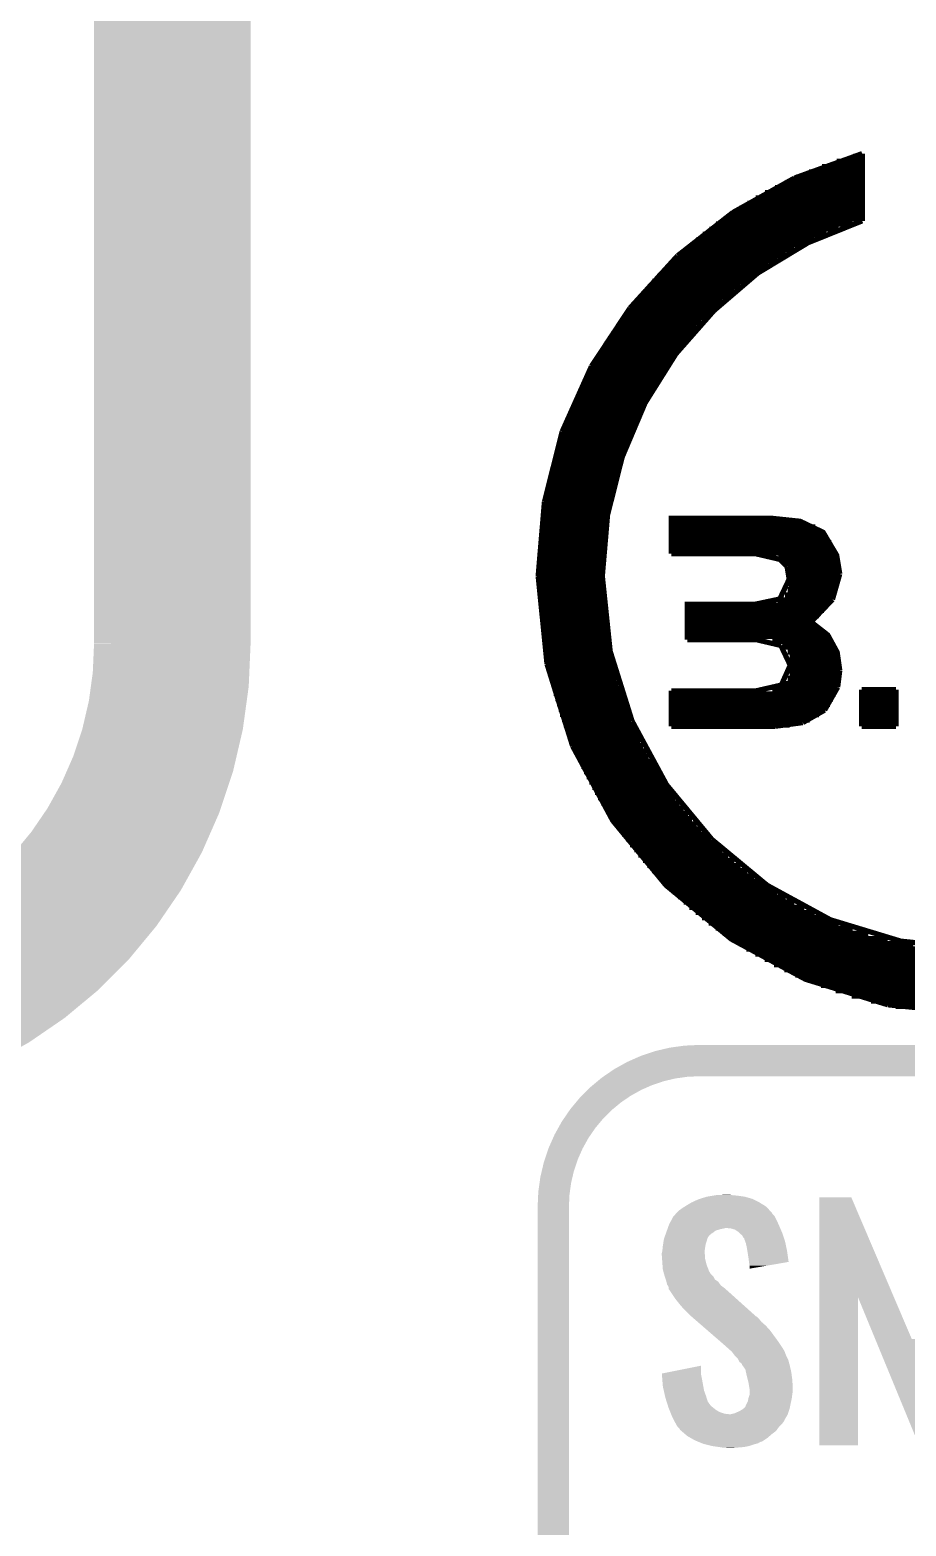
# Model space of a CAD drawing. Extents: x -1.3 to 24.2, y -3.9 to 39.2.
# Drawn here: x 16.3 to 20.56, y 16.78 to 24.07 of the extents above; entities that cross this region are included whole.
import ezdxf

# ---------------------------------------------------------------- set-up
doc = ezdxf.new("R2010")
doc.units = 0
doc.layers.add('6DOF_IMU_14_CLICK_V100_GTO', color=14, linetype='CONTINUOUS')

msp = doc.modelspace()

# ---------------------------------------------------------------- linework, layer by layer
at = {"layer": '6DOF_IMU_14_CLICK_V100_GTO'}
for points, const_width in [([(16.9926, 21.082), (16.9926, 35.1536)], 0.762), ([(20.02028, 23.34768), (20.35048, 23.46706)], 0.0254), ([(20.3073, 23.45436), (20.35048, 23.45436)], 0.0254), ([(20.35048, 23.1394), (20.35048, 23.46706)], 0.0254), ([(20.0914, 23.37816), (20.35048, 23.37816)], 0.0254), ([(20.1549, 23.40356), (20.35048, 23.40356)], 0.0254), ([(20.22602, 23.42896), (20.35048, 23.42896)], 0.0254), ([(19.72056, 23.18004), (20.02028, 23.34768)], 0.0254), ([(19.9771, 23.32736), (20.35048, 23.32736)], 0.0254), ([(20.03044, 23.35276), (20.35048, 23.35276)], 0.0254), ([(19.83232, 23.25116), (20.35048, 23.25116)], 0.0254), ([(19.87804, 23.27656), (20.35048, 23.27656)], 0.0254), ([(19.9263, 23.30196), (20.35048, 23.30196)], 0.0254), ([(19.45132, 22.96922), (19.72056, 23.18004)], 0.0254), ([(19.71294, 23.17496), (20.35048, 23.17496)], 0.0254), ([(19.75104, 23.20036), (20.35048, 23.20036)], 0.0254), ([(19.79168, 23.22576), (20.35048, 23.22576)], 0.0254), ([(19.08556, 21.40966), (19.11096, 21.70684), (19.18208, 21.98878), (19.29384, 22.25294), (19.4437, 22.4917), (19.62912, 22.70252), (19.84248, 22.8854), (20.08632, 23.03272), (20.35048, 23.1394)], 0.0254), ([(19.60626, 23.09876), (20.23618, 23.09876)], 0.0254), ([(19.63928, 23.12416), (20.30476, 23.12416)], 0.0254), ([(19.67484, 23.14956), (20.35048, 23.14956)], 0.0254), ([(19.51228, 23.02256), (20.06854, 23.02256)], 0.0254), ([(19.54276, 23.04796), (20.11934, 23.04796)], 0.0254), ([(19.57324, 23.07336), (20.17522, 23.07336)], 0.0254), ([(19.22018, 22.71522), (19.45132, 22.96922)], 0.0254), ([(19.42846, 22.94636), (19.93646, 22.94636)], 0.0254), ([(19.4564, 22.97176), (19.9771, 22.97176)], 0.0254), ([(19.48434, 22.99716), (20.02028, 22.99716)], 0.0254), ([(19.35226, 22.87016), (19.8247, 22.87016)], 0.0254), ([(19.37766, 22.89556), (19.86026, 22.89556)], 0.0254), ([(19.40306, 22.92096), (19.89582, 22.92096)], 0.0254), ([(19.28368, 22.79396), (19.72818, 22.79396)], 0.0254), ([(19.30654, 22.81936), (19.75866, 22.81936)], 0.0254), ([(19.3294, 22.84476), (19.79168, 22.84476)], 0.0254), ([(19.24304, 22.74316), (19.66976, 22.74316)], 0.0254), ([(19.26336, 22.76856), (19.70024, 22.76856)], 0.0254), ([(19.03222, 22.43074), (19.22018, 22.71522)], 0.0254), ([(19.18208, 22.66696), (19.59356, 22.66696)], 0.0254), ([(19.2024, 22.69236), (19.61896, 22.69236)], 0.0254), ([(19.22272, 22.71776), (19.64436, 22.71776)], 0.0254), ([(19.12874, 22.59076), (19.52498, 22.59076)], 0.0254), ([(19.14652, 22.61616), (19.5453, 22.61616)], 0.0254), ([(19.1643, 22.64156), (19.56816, 22.64156)], 0.0254), ([(19.08048, 22.51456), (19.46148, 22.51456)], 0.0254), ([(19.09572, 22.53996), (19.4818, 22.53996)], 0.0254), ([(19.1135, 22.56536), (19.50212, 22.56536)], 0.0254), ([(18.88998, 22.11324), (19.03222, 22.43074)], 0.0254), ([(19.0373, 22.43836), (19.4056, 22.43836)], 0.0254), ([(19.05, 22.46376), (19.42338, 22.46376)], 0.0254), ([(19.06524, 22.48916), (19.4437, 22.48916)], 0.0254), ([(18.99666, 22.36216), (19.35734, 22.36216)], 0.0254), ([(19.00936, 22.38756), (19.37258, 22.38756)], 0.0254), ([(19.02206, 22.41296), (19.39036, 22.41296)], 0.0254), ([(18.9611, 22.28596), (19.31162, 22.28596)], 0.0254), ([(18.97126, 22.31136), (19.32686, 22.31136)], 0.0254), ([(18.98396, 22.33676), (19.3421, 22.33676)], 0.0254), ([(18.93824, 22.23516), (19.28622, 22.23516)], 0.0254), ([(18.9484, 22.26056), (19.29892, 22.26056)], 0.0254), ([(18.90776, 22.15896), (19.24812, 22.15896)], 0.0254), ([(18.91792, 22.18436), (19.26082, 22.18436)], 0.0254), ([(18.92808, 22.20976), (19.27352, 22.20976)], 0.0254), ([(18.80362, 21.77034), (18.88998, 22.11324)], 0.0254), ([(18.87982, 22.08276), (19.2151, 22.08276)], 0.0254), ([(18.88998, 22.10816), (19.22526, 22.10816)], 0.0254), ([(18.8976, 22.13356), (19.23796, 22.13356)], 0.0254), ([(18.85696, 22.00656), (19.18716, 22.00656)], 0.0254), ([(18.86458, 22.03196), (19.19732, 22.03196)], 0.0254), ([(18.8722, 22.05736), (19.20494, 22.05736)], 0.0254), ([(18.83664, 21.93036), (19.16176, 21.93036)], 0.0254), ([(18.84172, 21.95576), (19.16938, 21.95576)], 0.0254), ([(18.84934, 21.98116), (19.17954, 21.98116)], 0.0254), ([(18.81886, 21.85416), (19.14144, 21.85416)], 0.0254), ([(18.82394, 21.87956), (19.14906, 21.87956)], 0.0254), ([(18.82902, 21.90496), (19.15414, 21.90496)], 0.0254), ([(18.80362, 21.77796), (19.12366, 21.77796)], 0.0254), ([(18.8087, 21.80336), (19.12874, 21.80336)], 0.0254), ([(18.81378, 21.82876), (19.13636, 21.82876)], 0.0254), ([(18.77314, 21.40966), (18.80362, 21.77034)], 0.0254), ([(18.79092, 21.70176), (19.11096, 21.70176)], 0.0254), ([(18.796, 21.72716), (19.1135, 21.72716)], 0.0254), ([(18.79854, 21.75256), (19.11858, 21.75256)], 0.0254), ([(18.78584, 21.65096), (19.10334, 21.65096)], 0.0254), ([(18.78838, 21.67636), (19.10588, 21.67636)], 0.0254), ([(19.42084, 21.51888), (19.42084, 21.6916), (19.90344, 21.6916), (20.04822, 21.67636), (20.15998, 21.62302), (20.22602, 21.51126), (20.24126, 21.41982)], 0.0254), ([(19.42084, 21.67382), (20.06092, 21.67382)], 0.0254), ([(19.42084, 21.64842), (20.12188, 21.64842)], 0.0254), ([(18.77822, 21.57476), (19.09318, 21.57476)], 0.0254), ([(18.78076, 21.60016), (19.09572, 21.60016)], 0.0254), ([(18.7833, 21.62556), (19.09826, 21.62556)], 0.0254), ([(19.42084, 21.62302), (20.15998, 21.62302)], 0.0254), ([(19.42084, 21.59762), (20.18284, 21.59762)], 0.0254), ([(19.42084, 21.57222), (20.20062, 21.57222)], 0.0254), ([(18.77314, 21.49856), (19.0881, 21.49856)], 0.0254), ([(18.77568, 21.54936), (19.09318, 21.54936)], 0.0254), ([(18.77568, 21.52396), (19.09064, 21.52396)], 0.0254), ([(19.42084, 21.54682), (20.21332, 21.54682)], 0.0254), ([(19.42084, 21.52142), (20.22348, 21.52142)], 0.0254), ([(19.42084, 21.51888), (19.82978, 21.51888)], 0.0254), ([(19.82978, 21.51888), (19.94916, 21.49094)], 0.0254), ([(19.94154, 21.49602), (20.2311, 21.49602)], 0.0254), ([(19.94916, 21.49094), (19.98472, 21.45538)], 0.0254), ([(18.77314, 21.47316), (19.0881, 21.47316)], 0.0254), ([(18.77314, 21.44776), (19.0881, 21.44776)], 0.0254), ([(18.77314, 21.42236), (19.08556, 21.42236)], 0.0254), ([(18.77314, 21.40966), (18.81632, 20.9804)], 0.0254), ([(19.08556, 21.40966), (19.12366, 21.0439)], 0.0254), ([(19.97456, 21.47062), (20.23618, 21.47062)], 0.0254), ([(19.98472, 21.45538), (19.99488, 21.39442)], 0.0254), ([(19.98726, 21.44522), (20.23872, 21.44522)], 0.0254), ([(19.99488, 21.41982), (20.24126, 21.41982)], 0.0254), ([(20.2057, 21.29536), (20.24126, 21.41982)], 0.0254), ([(18.77314, 21.39696), (19.08556, 21.39696)], 0.0254), ([(18.77314, 21.37156), (19.0881, 21.37156)], 0.0254), ([(18.77314, 21.34616), (19.0881, 21.34616)], 0.0254), ([(19.82978, 21.2725), (19.94916, 21.2979), (19.99488, 21.39442)], 0.0254), ([(19.98726, 21.34362), (20.22856, 21.34362)], 0.0254), ([(19.99488, 21.39442), (20.23872, 21.39442)], 0.0254), ([(19.99488, 21.36902), (20.23618, 21.36902)], 0.0254), ([(18.77314, 21.32076), (19.0881, 21.32076)], 0.0254), ([(18.77568, 21.29536), (19.09064, 21.29536)], 0.0254), ([(18.77568, 21.26996), (19.09064, 21.26996)], 0.0254), ([(19.49958, 21.09978), (19.49958, 21.2725), (19.82978, 21.2725)], 0.0254), ([(19.49958, 21.26742), (20.18538, 21.26742)], 0.0254), ([(19.939, 21.29282), (20.20316, 21.29282)], 0.0254), ([(19.97456, 21.31822), (20.2184, 21.31822)], 0.0254), ([(20.10156, 21.18614), (20.2057, 21.29536)], 0.0254), ([(18.77822, 21.24456), (19.09318, 21.24456)], 0.0254), ([(18.78076, 21.21916), (19.09572, 21.21916)], 0.0254), ([(18.7833, 21.19376), (19.09826, 21.19376)], 0.0254), ([(19.49958, 21.24202), (20.16506, 21.24202)], 0.0254), ([(19.49958, 21.21662), (20.13966, 21.21662)], 0.0254), ([(19.49958, 21.19122), (20.10918, 21.19122)], 0.0254), ([(18.78584, 21.16836), (19.10334, 21.16836)], 0.0254), ([(18.78838, 21.14296), (19.10588, 21.14296)], 0.0254), ([(18.79092, 21.11756), (19.11096, 21.11756)], 0.0254), ([(19.49958, 21.16582), (20.13204, 21.16582)], 0.0254), ([(19.49958, 21.14042), (20.16506, 21.14042)], 0.0254), ([(20.10156, 21.18614), (20.18284, 21.12264), (20.22856, 21.03882), (20.24126, 20.94992)], 0.0254), ([(18.796, 21.09216), (19.1135, 21.09216)], 0.0254), ([(18.79854, 21.06676), (19.11858, 21.06676)], 0.0254), ([(19.49958, 21.11502), (20.19046, 21.11502)], 0.0254), ([(19.49958, 21.09978), (19.83486, 21.09978)], 0.0254), ([(19.83486, 21.09978), (19.95424, 21.07184)], 0.0254), ([(19.9136, 21.08962), (20.20824, 21.08962)], 0.0254), ([(19.95424, 21.07184), (19.99996, 20.97532)], 0.0254), ([(19.9644, 21.06422), (20.22094, 21.06422)], 0.0254), ([(18.80362, 21.04136), (19.12366, 21.04136)], 0.0254), ([(18.8087, 21.01596), (19.12874, 21.01596)], 0.0254), ([(18.81378, 20.99056), (19.13636, 20.99056)], 0.0254), ([(18.81632, 20.9804), (18.94078, 20.58162)], 0.0254), ([(19.12366, 21.0439), (19.23034, 20.70354)], 0.0254), ([(19.42084, 20.85086), (19.83486, 20.85086), (19.95678, 20.8788), (19.99996, 20.97532)], 0.0254), ([(19.98726, 21.03882), (20.22856, 21.03882)], 0.0254), ([(19.99742, 21.01342), (20.23618, 21.01342)], 0.0254), ([(19.99996, 20.98802), (20.24126, 20.98802)], 0.0254), ([(18.81886, 20.96516), (19.14144, 20.96516)], 0.0254), ([(18.82394, 20.93976), (19.14906, 20.93976)], 0.0254), ([(18.82902, 20.91436), (19.15414, 20.91436)], 0.0254), ([(19.98726, 20.91182), (20.24126, 20.91182)], 0.0254), ([(19.99742, 20.93722), (20.24126, 20.93722)], 0.0254), ([(19.99996, 20.96262), (20.24126, 20.96262)], 0.0254), ([(20.2311, 20.86864), (20.24126, 20.94992)], 0.0254), ([(18.83664, 20.88896), (19.16176, 20.88896)], 0.0254), ([(18.84172, 20.86356), (19.16938, 20.86356)], 0.0254), ([(18.84934, 20.83816), (19.17954, 20.83816)], 0.0254), ([(19.42084, 20.67814), (19.42084, 20.85086)], 0.0254), ([(19.42084, 20.83562), (20.22094, 20.83562)], 0.0254), ([(19.9136, 20.86102), (20.22856, 20.86102)], 0.0254), ([(19.96694, 20.88642), (20.23618, 20.88642)], 0.0254), ([(20.1676, 20.75688), (20.2311, 20.86864)], 0.0254), ([(20.34794, 20.85594), (20.51558, 20.85594)], 0.0254), ([(20.34794, 20.67814), (20.34794, 20.85594)], 0.0254), ([(20.34794, 20.83562), (20.51558, 20.83562)], 0.0254), ([(20.51558, 20.67814), (20.51558, 20.85594)], 0.0254), ([(18.85696, 20.81276), (19.18716, 20.81276)], 0.0254), ([(18.86458, 20.78736), (19.19732, 20.78736)], 0.0254), ([(18.8722, 20.76196), (19.20494, 20.76196)], 0.0254), ([(19.42084, 20.81022), (20.20824, 20.81022)], 0.0254), ([(19.42084, 20.78482), (20.193, 20.78482)], 0.0254), ([(19.42084, 20.75942), (20.17014, 20.75942)], 0.0254), ([(20.06092, 20.69592), (20.1676, 20.75688)], 0.0254), ([(20.34794, 20.81022), (20.51558, 20.81022)], 0.0254), ([(20.34794, 20.78482), (20.51558, 20.78482)], 0.0254), ([(20.34794, 20.75942), (20.51558, 20.75942)], 0.0254), ([(18.87982, 20.73656), (19.2151, 20.73656)], 0.0254), ([(18.88998, 20.71116), (19.22526, 20.71116)], 0.0254), ([(18.8976, 20.68576), (19.23796, 20.68576)], 0.0254), ([(19.23034, 20.70354), (19.39798, 20.39366)], 0.0254), ([(19.42084, 20.73402), (20.13966, 20.73402)], 0.0254), ([(19.42084, 20.70862), (20.09394, 20.70862)], 0.0254), ([(19.42084, 20.68322), (19.99742, 20.68322)], 0.0254), ([(19.9263, 20.67814), (20.06092, 20.69592)], 0.0254), ([(20.34794, 20.73402), (20.51558, 20.73402)], 0.0254), ([(20.34794, 20.70862), (20.51558, 20.70862)], 0.0254), ([(20.34794, 20.68322), (20.51558, 20.68322)], 0.0254), ([(18.90776, 20.66036), (19.24812, 20.66036)], 0.0254), ([(18.91792, 20.63496), (19.26082, 20.63496)], 0.0254), ([(18.92808, 20.60956), (19.27098, 20.60956)], 0.0254), ([(19.42084, 20.67814), (19.9263, 20.67814)], 0.0254), ([(20.34794, 20.67814), (20.51558, 20.67814)], 0.0254), ([(18.93824, 20.58416), (19.28368, 20.58416)], 0.0254), ([(18.94078, 20.58162), (19.13636, 20.2184), (19.39544, 19.90344), (19.71294, 19.64182), (20.07362, 19.44624), (20.47494, 19.32178)], 0.0254), ([(18.9484, 20.55876), (19.29892, 20.55876)], 0.0254), ([(18.9611, 20.53336), (19.31162, 20.53336)], 0.0254), ([(18.97126, 20.50796), (19.32686, 20.50796)], 0.0254), ([(18.98396, 20.48256), (19.3421, 20.48256)], 0.0254), ([(18.99666, 20.45716), (19.35734, 20.45716)], 0.0254), ([(19.00936, 20.43176), (19.37258, 20.43176)], 0.0254), ([(19.02206, 20.40636), (19.38782, 20.40636)], 0.0254), ([(19.39798, 20.39366), (19.61896, 20.12696)], 0.0254), ([(19.0373, 20.38096), (19.4056, 20.38096)], 0.0254), ([(19.05, 20.35556), (19.42338, 20.35556)], 0.0254), ([(19.06524, 20.33016), (19.44116, 20.33016)], 0.0254), ([(19.08048, 20.30476), (19.46148, 20.30476)], 0.0254), ([(19.09572, 20.27936), (19.4818, 20.27936)], 0.0254), ([(19.1135, 20.25396), (19.50212, 20.25396)], 0.0254), ([(19.12874, 20.22856), (19.52244, 20.22856)], 0.0254), ([(19.14652, 20.20316), (19.5453, 20.20316)], 0.0254), ([(19.1643, 20.17776), (19.56816, 20.17776)], 0.0254), ([(19.18208, 20.15236), (19.59356, 20.15236)], 0.0254), ([(19.2024, 20.12696), (19.61642, 20.12696)], 0.0254), ([(19.22018, 20.10156), (19.64436, 20.10156)], 0.0254), ([(19.61896, 20.12696), (19.8882, 19.90344)], 0.0254), ([(19.2405, 20.07616), (19.66976, 20.07616)], 0.0254), ([(19.26082, 20.05076), (19.6977, 20.05076)], 0.0254), ([(19.28368, 20.02536), (19.72818, 20.02536)], 0.0254), ([(19.304, 19.99996), (19.75866, 19.99996)], 0.0254), ([(19.32686, 19.97456), (19.79168, 19.97456)], 0.0254), ([(19.35226, 19.94916), (19.8247, 19.94916)], 0.0254), ([(19.37512, 19.92376), (19.86026, 19.92376)], 0.0254), ([(19.40052, 19.89836), (19.89582, 19.89836)], 0.0254), ([(19.8882, 19.90344), (20.19554, 19.7358)], 0.0254), ([(19.42592, 19.87296), (19.93646, 19.87296)], 0.0254), ([(19.45386, 19.84756), (19.9771, 19.84756)], 0.0254), ([(19.4818, 19.82216), (20.02028, 19.82216)], 0.0254), ([(19.50974, 19.79676), (20.06854, 19.79676)], 0.0254), ([(19.54022, 19.77136), (20.11934, 19.77136)], 0.0254), ([(19.5707, 19.74596), (20.17522, 19.74596)], 0.0254), ([(20.19554, 19.7358), (20.53844, 19.63166)], 0.0254), ([(19.60372, 19.72056), (20.23618, 19.72056)], 0.0254), ([(19.63674, 19.69516), (20.30476, 19.69516)], 0.0254), ([(19.6723, 19.66976), (20.38096, 19.66976)], 0.0254), ([(19.70786, 19.64436), (20.47494, 19.64436)], 0.0254), ([(19.7485, 19.61896), (20.5994, 19.61896)], 0.0254), ([(19.7866, 19.59356), (20.85848, 19.59356)], 0.0254), ([(20.53844, 19.63166), (20.9042, 19.59356)], 0.0254), ([(19.82978, 19.56816), (21.97862, 19.56816)], 0.0254), ([(19.8755, 19.54276), (21.9329, 19.54276)], 0.0254), ([(19.92122, 19.51736), (21.88464, 19.51736)], 0.0254), ([(19.97202, 19.49196), (21.83638, 19.49196)], 0.0254), ([(20.02536, 19.46656), (21.7805, 19.46656)], 0.0254), ([(20.08632, 19.44116), (21.72208, 19.44116)], 0.0254), ([(20.14982, 19.41576), (21.65858, 19.41576)], 0.0254), ([(20.22094, 19.39036), (21.58746, 19.39036)], 0.0254), ([(20.29968, 19.36496), (21.50872, 19.36496)], 0.0254), ([(20.39366, 19.33956), (21.4122, 19.33956)], 0.0254), ([(20.47494, 19.32178), (20.9042, 19.2786), (21.33346, 19.32178)], 0.0254), ([(20.51304, 19.31416), (21.29536, 19.31416)], 0.0254), ([(19.558, 19.05), (24.13, 19.05)], 0.1524), ([(18.8468, -0.5588), (18.8468, 18.3388)], 0.1524)]:
    msp.add_lwpolyline(points, dxfattribs=dict(at, const_width=const_width))
for points, const_width in [([(15.09268, 19.177, 0.4149966), (16.9926, 21.082)], 0.762), ([(19.558, 19.05, 0.4142136), (18.8468, 18.3388)], 0.1524)]:
    msp.add_lwpolyline(points, format="xyb", dxfattribs=dict(at, const_width=const_width))
for points in [[(19.519902, 18.35912), (19.552922, 18.374362), (19.850098, 18.35912), (19.819616, 18.374362)], [(19.552922, 18.374362), (19.561044, 18.3769), (19.819616, 18.374362), (19.81454, 18.3769)], [(19.561044, 18.3769), (19.59356, 18.38706), (19.81454, 18.3769), (19.778982, 18.38706)], [(19.59356, 18.38706), (19.62404, 18.39214), (19.778982, 18.38706), (19.74342, 18.39214)], [(19.62404, 18.39214), (19.639282, 18.39468), (19.74342, 18.39214), (19.718018, 18.39468)], [(19.639282, 18.39468), (19.69008, 18.39722), (19.718018, 18.39468), (19.705322, 18.39722)], [(20.142214, 17.896718), (20.142222, 18.384504), (20.505208, 17.896718), (20.297144, 18.384504)], [(20.142222, 18.384504), (20.142224, 18.38452), (20.297144, 18.384504), (20.142224, 18.38452)], [(19.421518, 18.27276), (19.431002, 18.290538), (19.93392, 18.27276), (19.925032, 18.290538)], [(19.431002, 18.290538), (19.433328, 18.293076), (19.925032, 18.290538), (19.923762, 18.293076)], [(19.433328, 18.293076), (19.442646, 18.303242), (19.923762, 18.293076), (19.913602, 18.303242)], [(19.442646, 18.303242), (19.447296, 18.308316), (19.913602, 18.303242), (19.911062, 18.308316)], [(19.447296, 18.308316), (19.458944, 18.321022), (19.911062, 18.308316), (19.899416, 18.321022)], [(19.458944, 18.321022), (19.464018, 18.323562), (19.899416, 18.321022), (19.897088, 18.323562)], [(19.464018, 18.323562), (19.47418, 18.33118), (19.897088, 18.323562), (19.890106, 18.33118)], [(19.47418, 18.33118), (19.486368, 18.338798), (19.890106, 18.33118), (19.883122, 18.338798)], [(19.486368, 18.338798), (19.4945, 18.34388), (19.883122, 18.338798), (19.874864, 18.34388)], [(19.4945, 18.34388), (19.519902, 18.35912), (19.874864, 18.34388), (19.850098, 18.35912)], [(19.396164, 18.211798), (19.399792, 18.221958), (19.624038, 18.211798), (19.636738, 18.221958)], [(19.399792, 18.221958), (19.402514, 18.22958), (19.636738, 18.221958), (19.66214, 18.22958)], [(19.402514, 18.22958), (19.403422, 18.23212), (19.66214, 18.22958), (19.67484, 18.23212)], [(19.403422, 18.23212), (19.404328, 18.23466), (19.67484, 18.23212), (19.684998, 18.23466)], [(19.404328, 18.23466), (19.407958, 18.24482), (19.950976, 18.23466), (19.94662, 18.24482)], [(19.407958, 18.24482), (19.41068, 18.252442), (19.94662, 18.24482), (19.943156, 18.252442)], [(19.41068, 18.252442), (19.421518, 18.27276), (19.943156, 18.252442), (19.93392, 18.27276)], [(19.712938, 18.23212), (19.690078, 18.23466), (19.952064, 18.23212), (19.950976, 18.23466)], [(19.730722, 18.227042), (19.712938, 18.23212), (19.95424, 18.227042), (19.952064, 18.23212)], [(19.74596, 18.21688), (19.730722, 18.227042), (19.958596, 18.21688), (19.95424, 18.227042)], [(19.753582, 18.20926), (19.74596, 18.21688), (19.96186, 18.20926), (19.958596, 18.21688)], [(19.379436, 18.14068), (19.3802, 18.1483), (19.58594, 18.14068), (19.58721, 18.1483)], [(19.3802, 18.1483), (19.381372, 18.15592), (19.58721, 18.1483), (19.58848, 18.15592)], [(19.381372, 18.15592), (19.383718, 18.171162), (19.58848, 18.15592), (19.59356, 18.171162)], [(19.383718, 18.171162), (19.38528, 18.181318), (19.59356, 18.171162), (19.596098, 18.181318)], [(19.38528, 18.181318), (19.385282, 18.181322), (19.596098, 18.181318), (19.5961, 18.181322)], [(19.385282, 18.181322), (19.388908, 18.191478), (19.5961, 18.181322), (19.60118, 18.191478)], [(19.388908, 18.191478), (19.391628, 18.199096), (19.60118, 18.191478), (19.606262, 18.199096)], [(19.391628, 18.199096), (19.392534, 18.201634), (19.606262, 18.199096), (19.611324, 18.201634)], [(19.392534, 18.201634), (19.39344, 18.204168), (19.611324, 18.201634), (19.61134, 18.204168)], [(19.39344, 18.204168), (19.396164, 18.211798), (19.61134, 18.204168), (19.624038, 18.211798)], [(19.75612, 18.206722), (19.753582, 18.20926), (19.962706, 18.206722), (19.96186, 18.20926)], [(19.766276, 18.199098), (19.75612, 18.206722), (19.965248, 18.199098), (19.962706, 18.206722)], [(19.771358, 18.188944), (19.766276, 18.199098), (19.968632, 18.188944), (19.965248, 18.199098)], [(19.776434, 18.183866), (19.771358, 18.188944), (19.970326, 18.183866), (19.968632, 18.188944)], [(19.77644, 18.181324), (19.776434, 18.183866), (19.971172, 18.181324), (19.970326, 18.183866)], [(19.780252, 18.171158), (19.77644, 18.181324), (19.97456, 18.171158), (19.971172, 18.181324)], [(19.784058, 18.161002), (19.780252, 18.171158), (19.9767, 18.161002), (19.97456, 18.171158)], [(19.78914, 18.13814), (19.784058, 18.161002), (19.981512, 18.13814), (19.9767, 18.161002)], [(19.37512, 18.112742), (19.377024, 18.120358), (19.5834, 18.112742), (19.5834, 18.120358)], [(19.37512, 18.110198), (19.37512, 18.112742), (19.5834, 18.110198), (19.5834, 18.112742)], [(19.37512, 18.100038), (19.37512, 18.110198), (19.58594, 18.100038), (19.5834, 18.110198)], [(19.37621, 18.084798), (19.37512, 18.100038), (19.58594, 18.084798), (19.58594, 18.100038)], [(19.37766, 18.06448), (19.37621, 18.084798), (19.591022, 18.06448), (19.58594, 18.084798)], [(19.377024, 18.120358), (19.37766, 18.122902), (19.5834, 18.120358), (19.583716, 18.122902)], [(19.37766, 18.122902), (19.379436, 18.14068), (19.583716, 18.122902), (19.58594, 18.14068)], [(19.791548, 18.1229), (19.78914, 18.13814), (19.98472, 18.1229), (19.981512, 18.13814)], [(19.79676, 18.08988), (19.791548, 18.1229), (19.989424, 18.08988), (19.98472, 18.1229)], [(19.7993, 18.06956), (19.79676, 18.08988), (19.992318, 18.06956), (19.989424, 18.08988)], [(19.378442, 18.054318), (19.37766, 18.06448), (19.593562, 18.054318), (19.591022, 18.06448)], [(19.3802, 18.031462), (19.378442, 18.054318), (19.602356, 18.031462), (19.593562, 18.054318)], [(19.382972, 18.021302), (19.3802, 18.031462), (19.606264, 18.021302), (19.602356, 18.031462)], [(19.383666, 18.018756), (19.382972, 18.021302), (19.608802, 18.018756), (19.606264, 18.021302)], [(19.385052, 18.013682), (19.383666, 18.018756), (19.611342, 18.013682), (19.608802, 18.018756)], [(19.387822, 18.00352), (19.385052, 18.013682), (19.621502, 18.00352), (19.611342, 18.013682)], [(19.389518, 17.998436), (19.387822, 18.00352), (19.626582, 17.998436), (19.621502, 18.00352)], [(19.394594, 17.983202), (19.389518, 17.998436), (19.634204, 17.983202), (19.626582, 17.998436)], [(19.799302, 18.069556), (19.7993, 18.06956), (19.992318, 18.069556), (19.992318, 18.06956)], [(19.80184, 18.05178), (19.799302, 18.069556), (19.889676, 18.05178), (19.992318, 18.069556)], [(19.80184, 18.036568), (19.80184, 18.05178), (19.80184, 18.036568), (19.889676, 18.05178)], [(19.39544, 17.980658), (19.394594, 17.983202), (19.638018, 17.980658), (19.634204, 17.983202)], [(19.397346, 17.973038), (19.39544, 17.980658), (19.649442, 17.973038), (19.638018, 17.980658)], [(19.400518, 17.96034), (19.397346, 17.973038), (19.658512, 17.96034), (19.649442, 17.973038)], [(19.40357, 17.955258), (19.400518, 17.96034), (19.662142, 17.955258), (19.658512, 17.96034)], [(19.408138, 17.947644), (19.40357, 17.955258), (19.672296, 17.947644), (19.662142, 17.955258)], [(19.40814, 17.94002), (19.408138, 17.947644), (19.68246, 17.94002), (19.672296, 17.947644)], [(19.40814, 17.937484), (19.40814, 17.94002), (19.685284, 17.937484), (19.68246, 17.94002)], [(19.410678, 17.934942), (19.40814, 17.937484), (19.688114, 17.934942), (19.685284, 17.937484)], [(19.44116, 17.88922), (19.410678, 17.934942), (19.739012, 17.88922), (19.688114, 17.934942)], [(19.46148, 17.86382), (19.44116, 17.88922), (19.767288, 17.86382), (19.739012, 17.88922)], [(19.47672, 17.84604), (19.46148, 17.86382), (19.787082, 17.84604), (19.767288, 17.86382)], [(20.1422, 17.175504), (20.142214, 17.896718), (20.330136, 17.175504), (20.33016, 17.896718)], [(20.41379, 17.693758), (20.33016, 17.896718), (20.59178, 17.693758), (20.505208, 17.896718)], [(19.51736, 17.805398), (19.47672, 17.84604), (19.832324, 17.805398), (19.787082, 17.84604)], [(19.520292, 17.802858), (19.51736, 17.805398), (19.837398, 17.802858), (19.832324, 17.805398)], [(19.532012, 17.7927), (19.520292, 17.802858), (19.84756, 17.7927), (19.837398, 17.802858)], [(19.5496, 17.777458), (19.532012, 17.7927), (19.86026, 17.777458), (19.84756, 17.7927)], [(19.570114, 17.75968), (19.5496, 17.777458), (19.88058, 17.75968), (19.86026, 17.777458)], [(19.599422, 17.73428), (19.570114, 17.75968), (19.90344, 17.73428), (19.88058, 17.75968)], [(19.6639, 17.6784), (19.599422, 17.73428), (19.94408, 17.6784), (19.90344, 17.73428)], [(19.66976, 17.67332), (19.6639, 17.6784), (19.947468, 17.67332), (19.94408, 17.6784)], [(19.698338, 17.647918), (19.66976, 17.67332), (19.9644, 17.647918), (19.947468, 17.67332)], [(19.704054, 17.642838), (19.698338, 17.647918), (19.966942, 17.642838), (19.9644, 17.647918)], [(19.712622, 17.635222), (19.704054, 17.642838), (19.97202, 17.635222), (19.966942, 17.642838)], [(19.71548, 17.63268), (19.712622, 17.635222), (19.972974, 17.63268), (19.97202, 17.635222)], [(20.627336, 17.175496), (20.41379, 17.693758), (20.772096, 17.175496), (20.772106, 17.693758)], [(19.375142, 17.526004), (19.56562, 17.564072), (19.56562, 17.526004), (19.56562, 17.564072)], [(19.728818, 17.6149), (19.71548, 17.63268), (19.97964, 17.6149), (19.972974, 17.63268)], [(19.73072, 17.612362), (19.728818, 17.6149), (19.98091, 17.612362), (19.97964, 17.6149)], [(19.745958, 17.597118), (19.73072, 17.612362), (19.988532, 17.597118), (19.98091, 17.612362)], [(19.74723, 17.594578), (19.745958, 17.597118), (19.989802, 17.594578), (19.988532, 17.597118)], [(19.753578, 17.581886), (19.74723, 17.594578), (19.993264, 17.581886), (19.989802, 17.594578)], [(19.763736, 17.57426), (19.753578, 17.581886), (19.995344, 17.57426), (19.993264, 17.581886)], [(19.76628, 17.566644), (19.763736, 17.57426), (19.99742, 17.566644), (19.995344, 17.57426)], [(19.766284, 17.56664), (19.76628, 17.566644), (19.99742, 17.56664), (19.99742, 17.566644)], [(19.768818, 17.564102), (19.766284, 17.56664), (19.998006, 17.564102), (19.99742, 17.56664)], [(19.781518, 17.546324), (19.768818, 17.564102), (20.00211, 17.546324), (19.998006, 17.564102)], [(19.375346, 17.523458), (19.375142, 17.526004), (19.56562, 17.523458), (19.56562, 17.526004)], [(19.377368, 17.49806), (19.375346, 17.523458), (19.5707, 17.49806), (19.56562, 17.523458)], [(19.3802, 17.462502), (19.377368, 17.49806), (19.577168, 17.462502), (19.5707, 17.49806)], [(19.784342, 17.53362), (19.781518, 17.546324), (20.00504, 17.53362), (20.00211, 17.546324)], [(19.7866, 17.52346), (19.784342, 17.53362), (20.006396, 17.52346), (20.00504, 17.53362)], [(19.793586, 17.49552), (19.7866, 17.52346), (20.01012, 17.49552), (20.006396, 17.52346)], [(19.79676, 17.48282), (19.793586, 17.49552), (20.010914, 17.48282), (20.01012, 17.49552)], [(19.38482, 17.44218), (19.3802, 17.462502), (19.580862, 17.44218), (19.577168, 17.462502)], [(19.39117, 17.41424), (19.38482, 17.44218), (19.59102, 17.41424), (19.580862, 17.44218)], [(19.3929, 17.40662), (19.39117, 17.41424), (19.593308, 17.40662), (19.59102, 17.41424)], [(19.801418, 17.454882), (19.79676, 17.48282), (20.01266, 17.454882), (20.010914, 17.48282)], [(19.796762, 17.406622), (19.80184, 17.421864), (20.007896, 17.406622), (20.009802, 17.421864)], [(19.80184, 17.452342), (19.801418, 17.454882), (20.01266, 17.452342), (20.01266, 17.454882)], [(19.80184, 17.44218), (19.80184, 17.452342), (20.01266, 17.44218), (20.01266, 17.452342)], [(19.80184, 17.4244), (19.80184, 17.44218), (20.01012, 17.4244), (20.01266, 17.44218)], [(19.80184, 17.421864), (19.80184, 17.4244), (20.009802, 17.421864), (20.01012, 17.4244)], [(19.398516, 17.38884), (19.3929, 17.40662), (19.598644, 17.38884), (19.593308, 17.40662)], [(19.399318, 17.3863), (19.398516, 17.38884), (19.60118, 17.3863), (19.598644, 17.38884)], [(19.401724, 17.37868), (19.399318, 17.3863), (19.60626, 17.37868), (19.60118, 17.3863)], [(19.404932, 17.368518), (19.401724, 17.37868), (19.613882, 17.368518), (19.60626, 17.37868)], [(19.40814, 17.358358), (19.404932, 17.368518), (19.626582, 17.358358), (19.613882, 17.368518)], [(19.412206, 17.348198), (19.40814, 17.358358), (19.639282, 17.348198), (19.626582, 17.358358)], [(19.416268, 17.33804), (19.412206, 17.348198), (19.657062, 17.33804), (19.639282, 17.348198)], [(19.730722, 17.33296), (19.75358, 17.34312), (19.989798, 17.33296), (19.993184, 17.34312)], [(19.75358, 17.34312), (19.76628, 17.35074), (19.993184, 17.34312), (19.995724, 17.35074)], [(19.76628, 17.35074), (19.77305, 17.35582), (19.995724, 17.35074), (19.997418, 17.35582)], [(19.77305, 17.35582), (19.77644, 17.358362), (19.997418, 17.35582), (19.997926, 17.358362)], [(19.77644, 17.358362), (19.78152, 17.363444), (19.997926, 17.358362), (19.998942, 17.363444)], [(19.78152, 17.363444), (19.78406, 17.37106), (19.998942, 17.363444), (20.000466, 17.37106)], [(19.78406, 17.37106), (19.789138, 17.38122), (20.000466, 17.37106), (20.0025, 17.38122)], [(19.789138, 17.38122), (19.79422, 17.391382), (20.0025, 17.38122), (20.004758, 17.391382)], [(19.79422, 17.391382), (19.796338, 17.404082), (20.004758, 17.391382), (20.00758, 17.404082)], [(19.796338, 17.404082), (19.796762, 17.406622), (20.00758, 17.404082), (20.007896, 17.406622)], [(19.419316, 17.33042), (19.416268, 17.33804), (19.679922, 17.33042), (19.657062, 17.33804)], [(19.420332, 17.32788), (19.419316, 17.33042), (19.702782, 17.32788), (19.679922, 17.33042)], [(19.42135, 17.325338), (19.420332, 17.32788), (19.98726, 17.325338), (19.988106, 17.32788)], [(19.42338, 17.32026), (19.42135, 17.325338), (19.984212, 17.32026), (19.98726, 17.325338)], [(19.433542, 17.299938), (19.42338, 17.32026), (19.97202, 17.299938), (19.984212, 17.32026)], [(19.434814, 17.297394), (19.433542, 17.299938), (19.972016, 17.297394), (19.97202, 17.299938)], [(19.43862, 17.28978), (19.434814, 17.297394), (19.96694, 17.28978), (19.972016, 17.297394)], [(19.445676, 17.27708), (19.43862, 17.28978), (19.95678, 17.27708), (19.96694, 17.28978)], [(19.451318, 17.266922), (19.445676, 17.27708), (19.946622, 17.266922), (19.95678, 17.27708)], [(19.710402, 17.32788), (19.730722, 17.33296), (19.988106, 17.32788), (19.989798, 17.33296)], [(19.45386, 17.26438), (19.451318, 17.266922), (19.94408, 17.26438), (19.946622, 17.266922)], [(19.461478, 17.256758), (19.45386, 17.26438), (19.938634, 17.256758), (19.94408, 17.26438)], [(19.464018, 17.251684), (19.461478, 17.256758), (19.93501, 17.251684), (19.938634, 17.256758)], [(19.469952, 17.246598), (19.464018, 17.251684), (19.931378, 17.246598), (19.93501, 17.251684)], [(19.48773, 17.23136), (19.469952, 17.246598), (19.91106, 17.23136), (19.931378, 17.246598)], [(19.499582, 17.2212), (19.48773, 17.23136), (19.899448, 17.2212), (19.91106, 17.23136)], [(19.512916, 17.21358), (19.499582, 17.2212), (19.89074, 17.21358), (19.899448, 17.2212)], [(19.535138, 17.20088), (19.512916, 17.21358), (19.87169, 17.20088), (19.89074, 17.21358)], [(19.541314, 17.198338), (19.535138, 17.20088), (19.867878, 17.198338), (19.87169, 17.20088)], [(19.547482, 17.195798), (19.541314, 17.198338), (19.865334, 17.195798), (19.867878, 17.198338)], [(19.553646, 17.19326), (19.547482, 17.195798), (19.855178, 17.19326), (19.865334, 17.195798)], [(19.57216, 17.185638), (19.553646, 17.19326), (19.84248, 17.185638), (19.855178, 17.19326)], [(19.578318, 17.183102), (19.57216, 17.185638), (19.832332, 17.183102), (19.84248, 17.185638)], [(19.588486, 17.18056), (19.578318, 17.183102), (19.822162, 17.18056), (19.832332, 17.183102)], [(19.61896, 17.17294), (19.588486, 17.18056), (19.799298, 17.17294), (19.822162, 17.18056)], [(19.65452, 17.16786), (19.61896, 17.17294), (19.7739, 17.16786), (19.799298, 17.17294)], [(19.669758, 17.16532), (19.65452, 17.16786), (19.74342, 17.16532), (19.7739, 17.16786)], [(19.692618, 17.162782), (19.684996, 17.16532), (19.710426, 17.162782), (19.74342, 17.16532)], [(19.710402, 17.16278), (19.692618, 17.162782), (19.710402, 17.16278), (19.710426, 17.162782)], [(20.330136, 17.17548), (20.1422, 17.175504), (20.330136, 17.17548), (20.330136, 17.175504)]]:
    msp.add_solid(points, dxfattribs=at)

doc.saveas('drawing.dxf')
